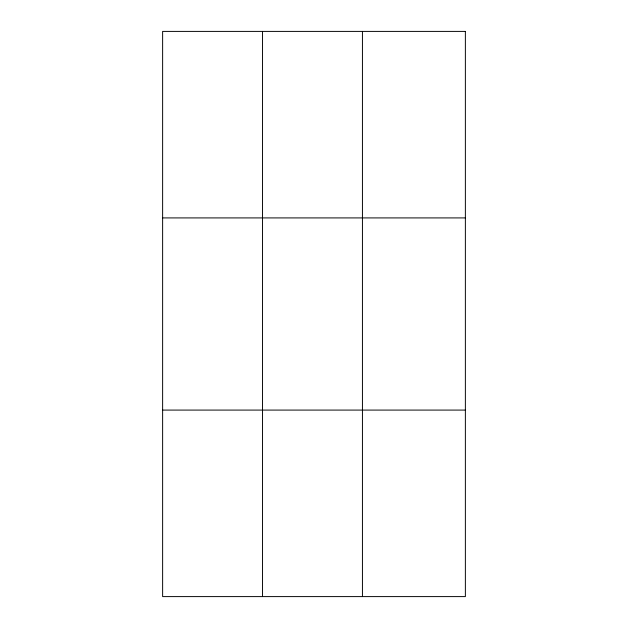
<?xml version="1.0" encoding="UTF-8"?>
<svg xmlns="http://www.w3.org/2000/svg" width="628" height="628" viewBox="0 0 628 628"><rect width="100%" height="100%" fill="white"/><g stroke="black" fill="none" stroke-linecap="round" stroke-linejoin="round"><path stroke-width="0.94" d="M262.535 596.6L262.535 31.4M362.435 596.6L362.435 31.4M162.628 217.916L465.372 217.916M162.628 410.084L465.372 410.084M465.372 31.4L465.372 596.6L162.628 596.6L162.628 31.4L465.372 31.4"/></g></svg>
